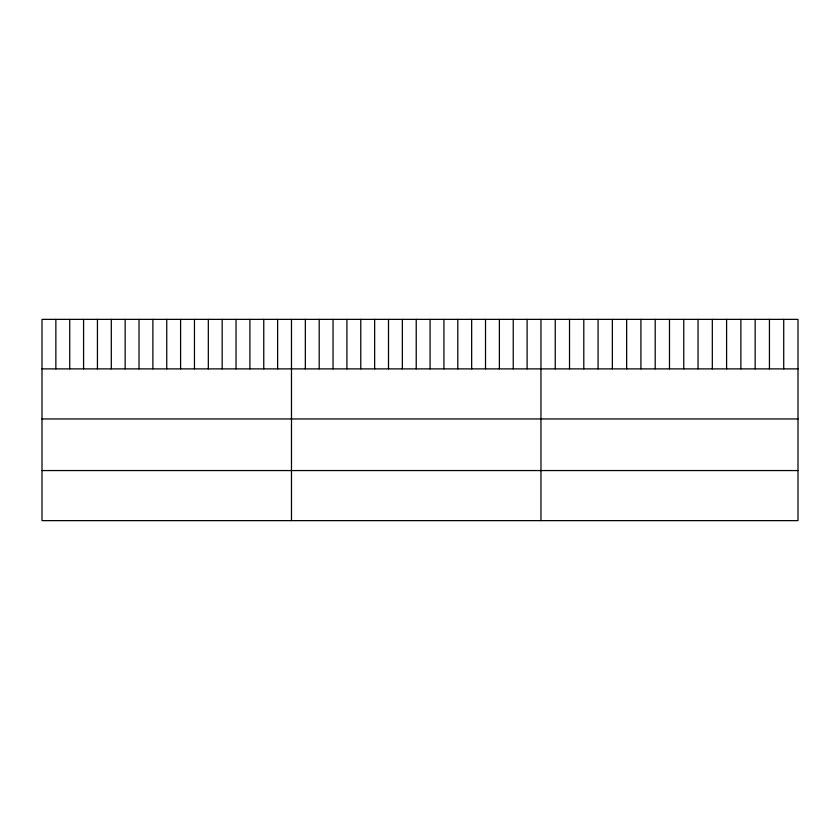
<?xml version="1.0" encoding="UTF-8"?>
<svg xmlns="http://www.w3.org/2000/svg" width="840" height="840" viewBox="0 0 840 840"><rect width="100%" height="100%" fill="white"/><g stroke="black" fill="none" stroke-linecap="round" stroke-linejoin="round"><path stroke-width="1.26" d="M798 368.886L798 520.632L42 520.632L42 319.368L798 319.368L798 368.886L42 368.886M42 418.961L798 418.961M42 470.558L798 470.558M783.72 319.368L783.72 368.886M769.44 319.368L769.44 368.886M755.16 319.368L755.16 368.886M740.88 319.368L740.88 368.886M726.6 319.368L726.6 368.886M712.32 319.368L712.32 368.886M698.04 319.368L698.04 368.886M683.76 319.368L683.76 368.886M669.48 319.368L669.48 368.886M655.2 319.368L655.2 368.886M640.92 319.368L640.92 368.886M626.64 319.368L626.64 368.886M612.36 319.368L612.36 368.886M598.08 319.368L598.08 368.886M583.8 319.368L583.8 368.886M569.52 319.368L569.52 368.886M555.24 319.368L555.24 368.886M540.96 319.368L540.96 520.632M527.1 319.368L527.1 368.886M513.24 319.368L513.24 368.886M499.38 319.368L499.38 368.886M485.52 319.368L485.52 368.886M471.66 319.368L471.66 368.886M457.8 319.368L457.8 368.886M443.94 319.368L443.94 368.886M430.08 319.368L430.08 368.886M416.22 319.368L416.22 368.886M402.36 319.368L402.36 368.886M388.5 319.368L388.5 368.886M374.64 319.368L374.64 368.886M360.78 319.368L360.78 368.886M346.92 319.368L346.92 368.886M333.06 319.368L333.06 368.886M319.2 319.368L319.2 368.886M305.34 319.368L305.34 368.886M291.48 319.368L291.48 520.632M277.62 319.368L277.62 368.886M263.76 319.368L263.76 368.886M249.9 319.368L249.9 368.886M236.04 319.368L236.04 368.886M222.18 319.368L222.18 368.886M208.32 319.368L208.32 368.886M194.46 319.368L194.46 368.886M180.6 319.368L180.6 368.886M166.74 319.368L166.74 368.886M152.88 319.368L152.88 368.886M139.02 319.368L139.02 368.886M125.16 319.368L125.16 368.886M111.3 319.368L111.3 368.886M97.44 319.368L97.44 368.886M83.58 319.368L83.58 368.886M69.72 319.368L69.72 368.886M55.86 319.368L55.86 368.886"/></g></svg>
